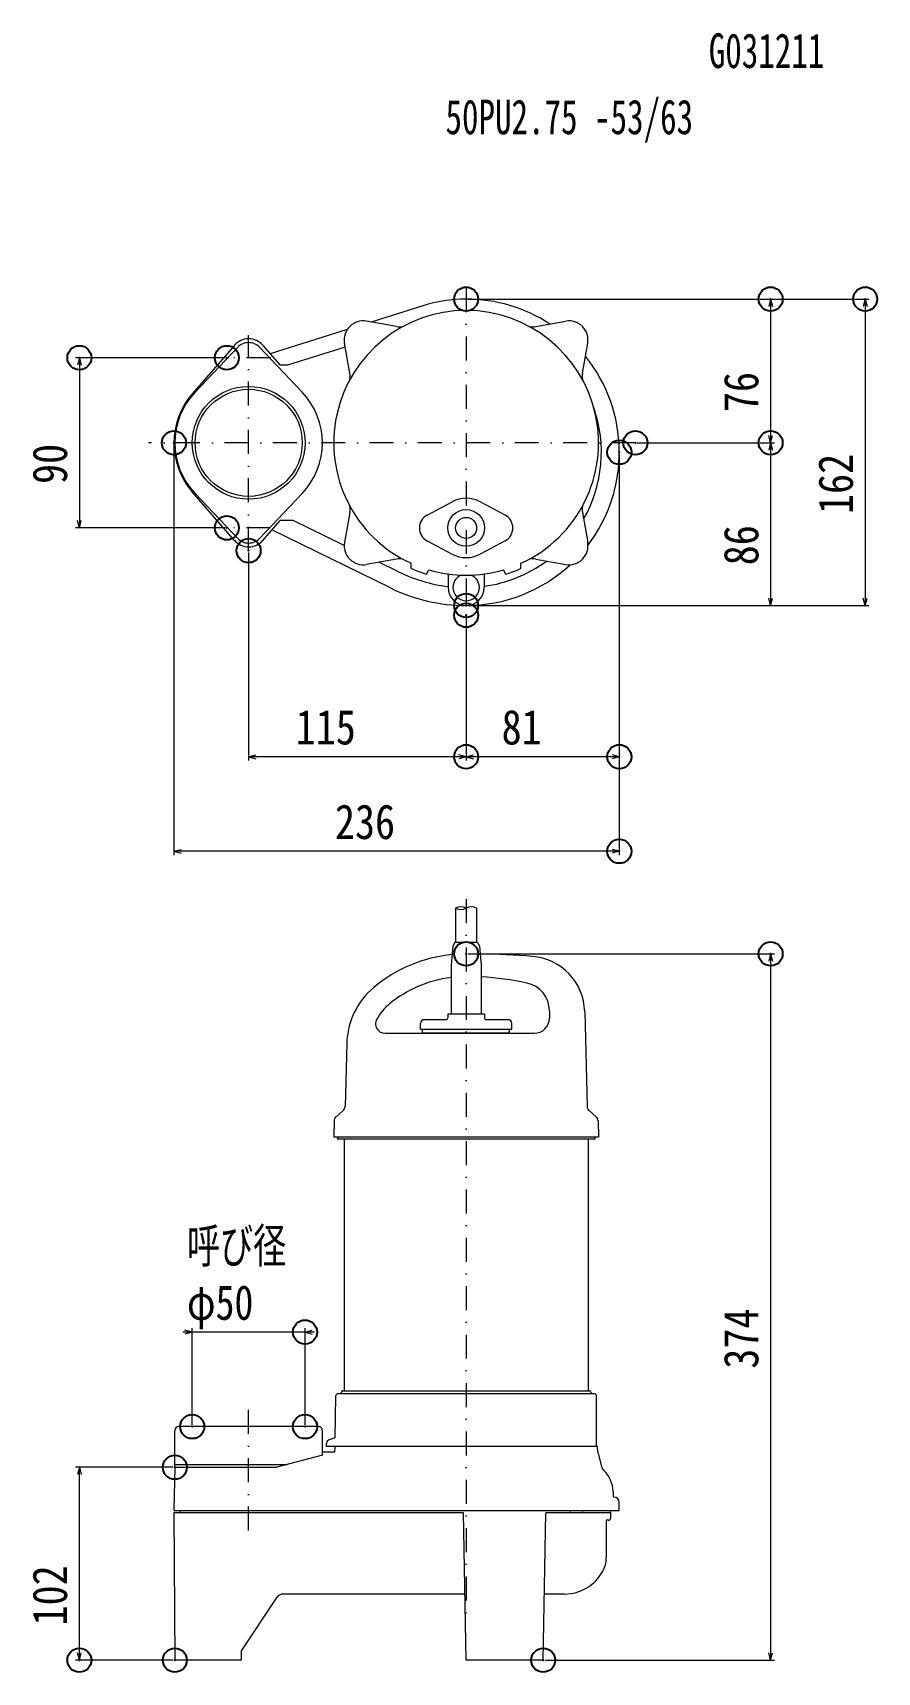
# Model space of a CAD drawing. Units: millimetres at full size. Extents: x -210 to 236, y -430 to 437.
import ezdxf
from ezdxf.enums import TextEntityAlignment as Align

# ---------------------------------------------------------------- set-up
doc = ezdxf.new("R2010")
doc.units = ezdxf.units.MM
doc.header["$LTSCALE"] = 25.3293
doc.header["$PDMODE"] = 32
doc.header["$PDSIZE"] = 12.7
doc.linetypes.add('USER2', pattern=[1.01, 0.5, -0.25, 0.01, -0.25])
doc.linetypes.add('USER3', pattern=[1.27, 0.5, -0.25, 0.01, -0.25, 0.01, -0.25])
doc.layers.add('0-0_0', color=5, linetype='Continuous', lineweight=18)
doc.layers.add('0-1_1', color=3, linetype='Continuous', lineweight=18)
doc.layers.add('0-2_DEFPOINTS', color=7, linetype='Continuous')
doc.styles.add('ＭＳ ゴシック', font='')
doc.styles.get('ＭＳ ゴシック').set_extended_font_data('MS Gothic')

# ---------------------------------------------------------------- blocks, each defined once
blk = doc.blocks.new('D1')
at = {"layer": '0-1_1'}
for p, q in [((-61.13, -249.99), (-130.74, -249.99)), ((-125.74, -249.99), (-129.6, -248.95)), ((-125.74, -249.99), (-129.6, -251.02)), ((-125.74, -298.99), (-125.74, -247.99)), ((-66.13, -298.99), (-66.13, -247.99)), ((-66.13, -249.99), (-62.26, -248.95)), ((-66.13, -249.99), (-62.26, -251.02))]:
    blk.add_line(p, q, dxfattribs=at)
at = {"layer": '0-2_DEFPOINTS'}
for p in [(-66.13, -249.99), (-125.74, -299.99), (-66.13, -299.99)]:
    blk.add_point(p, dxfattribs=at)
at = {"layer": '0-1_1', "color": 7, "style": 'ＭＳ ゴシック', "width": 0.8}
blk.add_text('φ50', height=18.33, dxfattribs=at).set_placement((-128.56, -248.99), align=Align.BOTTOM_LEFT)
blk = doc.blocks.new('D2')
at = {"layer": '0-1_1'}
for p, q in [((-135.93, -321.49), (-187.43, -321.49)), ((-185.43, -321.49), (-186.47, -325.35)), ((-185.43, -423.49), (-185.43, -321.49)), ((-185.43, -321.49), (-184.4, -325.35)), ((-135.93, -423.49), (-187.43, -423.49)), ((-185.43, -423.49), (-186.47, -419.62)), ((-185.43, -423.49), (-184.4, -419.62))]:
    blk.add_line(p, q, dxfattribs=at)
at = {"layer": '0-2_DEFPOINTS'}
for p in [(-134.93, -321.49), (-185.43, -423.49), (-134.93, -423.49)]:
    blk.add_point(p, dxfattribs=at)
at = {"layer": '0-1_1', "color": 7, "style": 'ＭＳ ゴシック', "width": 0.85}
blk.add_text('102', height=18.33, rotation=90, dxfattribs=at).set_placement((-186.43, -405.11), align=Align.BOTTOM_LEFT)
blk = doc.blocks.new('D3')
at = {"layer": '0-1_1'}
for p, q in [((-95.93, 162.23), (-95.93, 52.23)), ((19.07, 128.05), (19.07, 52.23)), ((-95.93, 54.23), (-92.07, 55.26)), ((19.07, 54.23), (-95.93, 54.23)), ((-95.93, 54.23), (-92.07, 53.19)), ((19.07, 54.23), (15.2, 55.26)), ((19.07, 54.23), (15.2, 53.19))]:
    blk.add_line(p, q, dxfattribs=at)
at = {"layer": '0-2_DEFPOINTS'}
for p in [(-95.93, 163.23), (19.07, 129.05), (19.07, 54.23)]:
    blk.add_point(p, dxfattribs=at)
at = {"layer": '0-1_1', "color": 7, "style": 'ＭＳ ゴシック', "width": 0.85}
blk.add_text('115', height=18.33, dxfattribs=at).set_placement((-71.06, 55.23), align=Align.BOTTOM_LEFT)
blk = doc.blocks.new('D4')
at = {"layer": '0-1_1'}
for p, q in [((100.07, 214.23), (100.07, 52.23)), ((19.07, 128.05), (19.07, 52.23)), ((19.07, 54.23), (22.93, 55.26)), ((100.07, 54.23), (19.07, 54.23)), ((19.07, 54.23), (22.93, 53.19)), ((100.07, 54.23), (96.2, 55.26)), ((100.07, 54.23), (96.2, 53.19))]:
    blk.add_line(p, q, dxfattribs=at)
at = {"layer": '0-2_DEFPOINTS'}
for p in [(100.07, 215.23), (19.07, 129.05), (100.07, 54.23)]:
    blk.add_point(p, dxfattribs=at)
at = {"layer": '0-1_1', "color": 7, "style": 'ＭＳ ゴシック', "width": 0.85}
blk.add_text('81', height=18.33, dxfattribs=at).set_placement((37.82, 55.23), align=Align.BOTTOM_LEFT)
blk = doc.blocks.new('D5')
at = {"layer": '0-1_1'}
for p, q in [((-135.43, 219.23), (-135.43, 2.23)), ((100.07, 214.23), (100.07, 2.23)), ((-135.43, 4.23), (-131.57, 5.26)), ((100.07, 4.23), (-135.43, 4.23)), ((-135.43, 4.23), (-131.57, 3.19)), ((100.07, 4.23), (96.2, 5.26)), ((100.07, 4.23), (96.2, 3.19))]:
    blk.add_line(p, q, dxfattribs=at)
at = {"layer": '0-2_DEFPOINTS'}
for p in [(-135.43, 220.23), (100.07, 215.23), (100.07, 4.23)]:
    blk.add_point(p, dxfattribs=at)
at = {"layer": '0-1_1', "color": 7, "style": 'ＭＳ ゴシック', "width": 0.85}
blk.add_text('236', height=18.33, dxfattribs=at).set_placement((-50.31, 5.23), align=Align.BOTTOM_LEFT)
blk = doc.blocks.new('D6')
at = {"layer": '0-1_1'}
for p, q in [((-108.43, 265.23), (-187.43, 265.23)), ((-185.43, 265.23), (-186.47, 261.36)), ((-185.43, 265.23), (-185.43, 175.23)), ((-185.43, 265.23), (-184.4, 261.36)), ((-108.43, 175.23), (-187.43, 175.23)), ((-185.43, 175.23), (-186.47, 179.09)), ((-185.43, 175.23), (-184.4, 179.09))]:
    blk.add_line(p, q, dxfattribs=at)
at = {"layer": '0-2_DEFPOINTS'}
for p in [(-185.43, 265.23), (-107.43, 265.23), (-107.43, 175.23)]:
    blk.add_point(p, dxfattribs=at)
at = {"layer": '0-1_1', "color": 7, "style": 'ＭＳ ゴシック', "width": 0.85}
blk.add_text('90', height=18.33, rotation=90, dxfattribs=at).set_placement((-186.43, 198.48), align=Align.BOTTOM_LEFT)
blk = doc.blocks.new('D7')
at = {"layer": '0-1_1'}
for p, q in [((109.56, 220.23), (182.07, 220.23)), ((180.07, 220.23), (179.03, 216.36)), ((180.07, 220.23), (180.07, 134.23)), ((180.07, 220.23), (181.1, 216.36)), ((20.07, 134.23), (182.07, 134.23)), ((180.07, 134.23), (179.03, 138.09)), ((180.07, 134.23), (181.1, 138.09))]:
    blk.add_line(p, q, dxfattribs=at)
at = {"layer": '0-2_DEFPOINTS'}
for p in [(108.56, 220.23), (180.07, 220.23), (19.07, 134.23)]:
    blk.add_point(p, dxfattribs=at)
at = {"layer": '0-1_1', "color": 7, "style": 'ＭＳ ゴシック', "width": 0.85}
blk.add_text('86', height=18.33, rotation=90, dxfattribs=at).set_placement((179.07, 155.48), align=Align.BOTTOM_LEFT)
blk = doc.blocks.new('D8')
at = {"layer": '0-1_1'}
for p, q in [((20.07, 296.23), (182.07, 296.23)), ((180.07, 296.23), (179.03, 292.36)), ((180.07, 296.23), (180.07, 220.23)), ((180.07, 296.23), (181.1, 292.36)), ((109.56, 220.23), (182.07, 220.23)), ((180.07, 220.23), (179.03, 224.09)), ((180.07, 220.23), (181.1, 224.09))]:
    blk.add_line(p, q, dxfattribs=at)
at = {"layer": '0-2_DEFPOINTS'}
for p in [(19.07, 296.23), (180.07, 296.23), (108.56, 220.23)]:
    blk.add_point(p, dxfattribs=at)
at = {"layer": '0-1_1', "color": 7, "style": 'ＭＳ ゴシック', "width": 0.85}
blk.add_text('76', height=18.33, rotation=90, dxfattribs=at).set_placement((179.07, 236.48), align=Align.BOTTOM_LEFT)
blk = doc.blocks.new('D9')
at = {"layer": '0-1_1'}
for p, q in [((20.07, 296.23), (232.07, 296.23)), ((230.07, 296.23), (229.03, 292.36)), ((230.07, 296.23), (230.07, 134.23)), ((230.07, 296.23), (231.1, 292.36)), ((20.07, 134.23), (232.07, 134.23)), ((230.07, 134.23), (229.03, 138.09)), ((230.07, 134.23), (231.1, 138.09))]:
    blk.add_line(p, q, dxfattribs=at)
at = {"layer": '0-2_DEFPOINTS'}
for p in [(19.07, 296.23), (230.07, 296.23), (19.07, 134.23)]:
    blk.add_point(p, dxfattribs=at)
at = {"layer": '0-1_1', "color": 7, "style": 'ＭＳ ゴシック', "width": 0.85}
blk.add_text('162', height=18.33, rotation=90, dxfattribs=at).set_placement((229.07, 182.6), align=Align.BOTTOM_LEFT)
blk = doc.blocks.new('D10')
at = {"layer": '0-1_1'}
for p, q in [((20.07, -49.99), (182.07, -49.99)), ((180.07, -49.99), (179.03, -53.85)), ((180.07, -49.99), (180.07, -423.49)), ((180.07, -49.99), (181.1, -53.85)), ((60.83, -423.49), (182.07, -423.49)), ((180.07, -423.49), (179.03, -419.62)), ((180.07, -423.49), (181.1, -419.62))]:
    blk.add_line(p, q, dxfattribs=at)
at = {"layer": '0-2_DEFPOINTS'}
for p in [(19.07, -49.99), (180.07, -49.99), (59.83, -423.49)]:
    blk.add_point(p, dxfattribs=at)
at = {"layer": '0-1_1', "color": 7, "style": 'ＭＳ ゴシック', "width": 0.85}
blk.add_text('374', height=18.33, rotation=90, dxfattribs=at).set_placement((179.07, -269.36), align=Align.BOTTOM_LEFT)

msp = doc.modelspace()

# ---------------------------------------------------------------- linework, layer by layer
at = {"layer": '0-0_0', "color": 3, "linetype": 'USER2'}
for p, q in [((19.07, 302.03), (19.07, 129.05)), ((-95.93, 163.23), (-95.93, 277.23)), ((-84.43, 265.23), (-107.43, 265.23)), ((108.56, 220.23), (-148.92, 220.23)), ((-84.43, 175.23), (-107.43, 175.23)), ((19.07, -21.13), (19.07, -404.1)), ((-95.93, -354.87), (-95.93, -288.53))]:
    msp.add_line(p, q, dxfattribs=at)
at = {"layer": '0-0_0'}
for p, q in [((-3.76, 292.72), (-31.17, 284.09)), ((-43.77, 280.12), (-84.49, 267.3)), ((-17.75, 281.72), (-33.64, 284.52)), ((55.88, 281.72), (71.78, 284.52)), ((-103.49, 271.78), (-125.76, 246.12)), ((-101.73, 270.74), (-124.2, 247.09)), ((-90.13, 270.74), (-67.66, 247.09)), ((-88.38, 271.78), (-79.22, 261.23)), ((-44.86, 270.86), (-75.46, 261.23)), ((-42.43, 257.05), (-45.23, 272.94)), ((80.56, 257.05), (83.36, 272.94)), ((-75.46, 261.23), (-79.22, 261.23)), ((-103.49, 168.67), (-125.76, 194.33)), ((-101.73, 169.72), (-124.2, 193.36)), ((-90.13, 169.72), (-67.66, 193.36)), ((-42.43, 183.41), (-45.23, 167.52)), ((-1.56, 182.02), (11.68, 189.08)), ((39.69, 182.02), (26.45, 189.08)), ((80.56, 183.41), (83.36, 167.52)), ((-88.38, 168.67), (-79.22, 179.23)), ((-20.9, 143.47), (-83.63, 174.14)), ((-72.4, 179.23), (-79.22, 179.23)), ((-45.38, 166.02), (-72.4, 179.23)), ((-1.56, 168.43), (11.68, 161.38)), ((39.69, 168.43), (26.45, 161.38)), ((-17.75, 158.74), (-33.64, 155.93)), ((-16.73, 152.01), (-27.11, 157.08)), ((-9.93, 153.78), (-9.93, 156.52)), ((48.07, 153.78), (48.07, 156.52)), ((55.88, 158.74), (71.78, 155.93)), ((-1.93, 150.84), (-0.65, 153.06)), ((9.57, 150.17), (9.57, 143.73)), ((28.57, 150.17), (28.57, 143.73)), ((40.07, 150.84), (38.78, 153.06)), ((13.52, -25.85), (13.52, -43.99)), ((24.62, -25.85), (24.62, -43.99)), ((25.07, -43.99), (26.07, -45.99)), ((26.07, -45.99), (27.07, -55.99)), ((11.07, -55.99), (11.07, -81.79)), ((27.07, -55.99), (27.07, -81.79)), ((8.37, -84.79), (-3.13, -84.79)), ((9.37, -81.79), (28.77, -81.79)), ((9.37, -81.79), (9.37, -83.79)), ((28.77, -81.79), (28.77, -83.79)), ((41.27, -84.79), (29.77, -84.79)), ((63.07, -80.07), (63.07, -83.99)), ((81.75, -80.47), (83.06, -130.67)), ((-23.83, -91.99), (55.07, -91.99)), ((-5.13, -89.79), (-5.13, -86.79)), ((-5.13, -89.79), (43.27, -89.79)), ((-3.93, -91.99), (-3.93, -89.79)), ((42.07, -91.99), (-3.93, -91.99)), ((42.07, -91.99), (42.07, -89.79)), ((43.27, -89.79), (43.27, -86.79)), ((-44.06, -97.36), (-44.93, -130.67)), ((-50.71, -138.3), (-50.93, -146.99)), ((-45.95, -132.85), (-49.68, -136.12)), ((84.08, -132.85), (87.82, -136.12)), ((88.84, -138.3), (89.07, -146.99)), ((89.07, -146.99), (-50.93, -146.99)), ((-48.61, -146.99), (-49.18, -147.99)), ((-45.43, -147.99), (-45.43, -280.99)), ((83.57, -147.99), (83.57, -280.99)), ((-49.96, -283.96), (-50.35, -305.88)), ((-48.46, -282.49), (86.57, -282.49)), ((-46.23, -280.99), (84.37, -280.99)), ((88.07, -310.49), (88.07, -283.99)), ((-134.93, -319.99), (-134.93, -301.99)), ((-58.93, -299.99), (-132.93, -299.99)), ((-56.93, -315.06), (-56.93, -301.99)), ((-54.72, -310.49), (-54.72, -308.88)), ((88.07, -310.49), (-54.72, -310.49)), ((-50.35, -305.88), (-53.41, -307)), ((-50.43, -310.49), (-50.49, -313.49)), ((88.57, -310.49), (-50.43, -310.49)), ((88.62, -313.49), (88.57, -310.49)), ((-134.93, -321.49), (-134.93, -319.99)), ((-134.93, -319.99), (-75.45, -319.99)), ((-56.93, -315.06), (-81.1, -321.49)), ((-50.49, -313.49), (-56.93, -313.49)), ((88.62, -313.49), (90.66, -321.05)), ((-134.93, -321.49), (-135.42, -343.98)), ((-134.93, -321.49), (-81.1, -321.49)), ((96.73, -334.22), (96.77, -336.7)), ((-135.43, -345.49), (-134.93, -423.49)), ((17.7, -345.49), (-135.43, -345.49)), ((100.07, -344.49), (-134.92, -344.49)), ((-131.93, -345.49), (-131.93, -344.49)), ((59.83, -423.49), (61.19, -345.49)), ((95.4, -345.49), (61.19, -345.49)), ((99.57, -344.49), (62.79, -344.49)), ((99.57, -344.49), (64.52, -344.49)), ((100.07, -344.49), (100.07, -340.19)), ((93.14, -349.49), (93.14, -369.31)), ((94.4, -349.49), (93.14, -349.49)), ((18.46, -388.49), (-77.25, -388.49)), ((71.12, -388.49), (60.44, -388.49)), ((-99.93, -423.49), (-134.93, -423.49))]:
    msp.add_line(p, q, dxfattribs=at)
at = {"layer": '0-0_0', "color": 3, "linetype": 'USER3'}
msp.add_line((99.57, -344.49), (62.79, -344.49), dxfattribs=at)
at = {"layer": '0-0_0'}
for points in [[(25.07, -43.99), (13.07, -43.99), (12.07, -45.99), (11.07, -55.99)], [(86.74, -146.99), (87.32, -147.99), (-49.18, -147.99)], [(59.83, -423.49), (19.07, -423.49), (17.7, -345.49)], [(95.21, -344.49), (95.4, -345.49), (95.4, -348.49)], [(-81.42, -390.72), (-99.85, -418.49), (-99.93, -423.49)]]:
    msp.add_lwpolyline(points, dxfattribs=at)
at = {"layer": '0-0_0', "color": 3}
msp.add_circle((-95.93, 220.23), 29.81, dxfattribs=at)
at = {"layer": '0-0_0'}
for centre, radius in [((-95.93, 220.23), 28.33), ((19.07, 175.23), 9.7), ((19.07, 175.23), 5.55)]:
    msp.add_circle(centre, radius, dxfattribs=at)
for centre, radius, start, end in [((19.07, 220.23), 76, 90, 107.47937), ((19.07, 215.23), 81, 56.84442, 90), ((19.07, 220.23), 70, 294.47434, 245.52566), ((-35.38, 274.68), 10, 80, 190), ((-16.02, 291.57), 10, 260, 279.1515), ((54.15, 291.57), 10, 260.8485, 280), ((73.51, 274.68), 10, 350, 100), ((-95.93, 265.23), 10, 40.96179, 139.03821), ((-95.93, 265.23), 8, 43.54222, 136.45778), ((19.07, 215.23), 81, 322.70814, 38.85328), ((-52.27, 255.31), 10, 350.8485, 10), ((90.41, 255.31), 10, 170, 189.1515), ((-95.93, 220.23), 39.5, 139.03821, 220.96179), ((-95.93, 220.23), 39, 136.45778, 223.54222), ((-95.93, 220.23), 39, 316.45778, 43.54222), ((19.07, 220.23), 70, 21.27214, 23.72786), ((19.07, 215.23), 71.5, 330.32705, 19.37917), ((19.07, 175.23), 15.7, 61.92751, 118.07249), ((-52.27, 185.15), 10, 350, 9.1515), ((90.41, 185.15), 10, 170.8485, 190), ((2.07, 175.23), 7.7, 118.07249, 241.92751), ((36.07, 175.23), 7.7, 298.07249, 61.92751), ((-95.93, 175.23), 10, 220.96179, 319.03821), ((-95.93, 175.23), 8, 223.54222, 316.45778), ((-35.38, 165.78), 10, 170, 280), ((73.51, 165.78), 10, 260, 10), ((-16.02, 148.89), 10, 80.8485, 100), ((19.07, 175.23), 15.7, 241.92751, 298.07249), ((19.07, 215.23), 71.5, 277.6353, 306.47349), ((54.15, 148.89), 10, 80, 99.1515), ((19.07, 225.23), 81.5, 243.94712, 263.30613), ((19.07, 220.23), 72.5, 246.42182, 253.16269), ((19.07, 220.23), 70, 253.64171, 286.35829), ((7.57, 150.17), 2, 0, 21.38), ((19.07, 143.73), 7, 110.79221, 69.20779), ((19.07, 215.23), 81, 270, 312.5609), ((30.57, 150.17), 2, 158.62, 180), ((19.07, 220.23), 72.5, 286.83731, 293.57818), ((19.07, 225.23), 91, 243.94712, 270), ((19.07, 143.73), 9.5, 180, 0), ((19.07, -125.99), 76, 95.61528, 129.99299), ((19.07, -499.99), 450, 85.53577, 89.05698), ((51.76, -81.26), 30, 1.5, 85.53577), ((-4.07, -98.41), 40, 129.99299, 178.5), ((19.07, -125.99), 64, 97.18076, 129.19142), ((19.07, -214.99), 153, 77.86915, 87.00278), ((48.07, -80.07), 15, 0, 77.86915), ((-3.68, -98.08), 28, 129.19142, 151.14809), ((-23.83, -86.99), 5, 151.14809, 270), ((-3.13, -86.79), 2, 90, 180), ((8.37, -83.79), 1, 270, 0), ((29.77, -83.79), 1, 180, 270), ((41.27, -86.79), 2, 0, 90), ((55.07, -83.99), 8, 270, 0), ((-47.71, -138.38), 3, 131.2166, 178.5), ((-47.93, -130.59), 3, 311.2166, 358.5), ((86.06, -130.59), 3, 181.5, 228.7834), ((85.84, -138.38), 3, 1.5, 48.7834), ((-48.46, -283.99), 1.5, 90, 178.97697), ((-47.73, -281.49), 1, 270, 0), ((-46.23, -281.49), 0.5, 90, 180), ((84.37, -281.49), 0.5, 0, 90), ((85.87, -281.49), 1, 180, 270), ((86.57, -283.99), 1.5, 0, 90), ((-132.93, -301.99), 2, 90, 180), ((-58.93, -301.99), 2, 359.99998, 90), ((-52.72, -308.88), 2, 110.16054, 180), ((95.48, -319.75), 5, 195.07262, 225.95423), ((81.23, -334.49), 15.5, 1, 45.95423), ((97.27, -336.69), 0.5, 181, 266.61963), ((97.07, -340.19), 3, 0, 86.61963), ((-134.92, -343.99), 0.5, 178.75464, 270), ((94.4, -348.49), 1, 270, 0), ((78.14, -369.31), 15, 331.41169, 360), ((71.12, -365.49), 23, 270, 331.41169), ((-77.25, -393.49), 5, 90, 146.42548)]:
    msp.add_arc(centre, radius, start, end, dxfattribs=at)
at = {"layer": '0-0_0', "color": 3}
for centre, start, end in [((16.29, -21.04), 240, 300), ((16.29, -30.65), 60, 120), ((21.84, -30.65), 60, 120)]:
    msp.add_arc(centre, 5.55, start, end, dxfattribs=at)
at = {"layer": '0-0_0', "color": 1}
for p in [(19.07, -49.99), (-125.74, -299.99), (-66.13, -299.99)]:
    msp.add_point(p, dxfattribs=at)

# ---------------------------------------------------------------- block references
at = {"layer": '0-1_1'}
for name in ['D8', 'D9', 'D6', 'D5', 'D7', 'D4', 'D3', 'D10', 'D1', 'D2']:
    msp.add_blockref(name, (0, 0), dxfattribs=at)

# ---------------------------------------------------------------- texts
at = {"layer": '0-1_1', "color": 7, "style": 'ＭＳ ゴシック', "width": 0.7}
for s, p in [('G031211', (147.35, 412.92)), ('50PU2.75 -53/63', (8.15, 377.92)), ('呼び径', (-128.56, -218.99))]:
    msp.add_text(s, height=18.33, dxfattribs=at).set_placement(p, align=Align.BOTTOM_LEFT)

doc.saveas('drawing.dxf')
